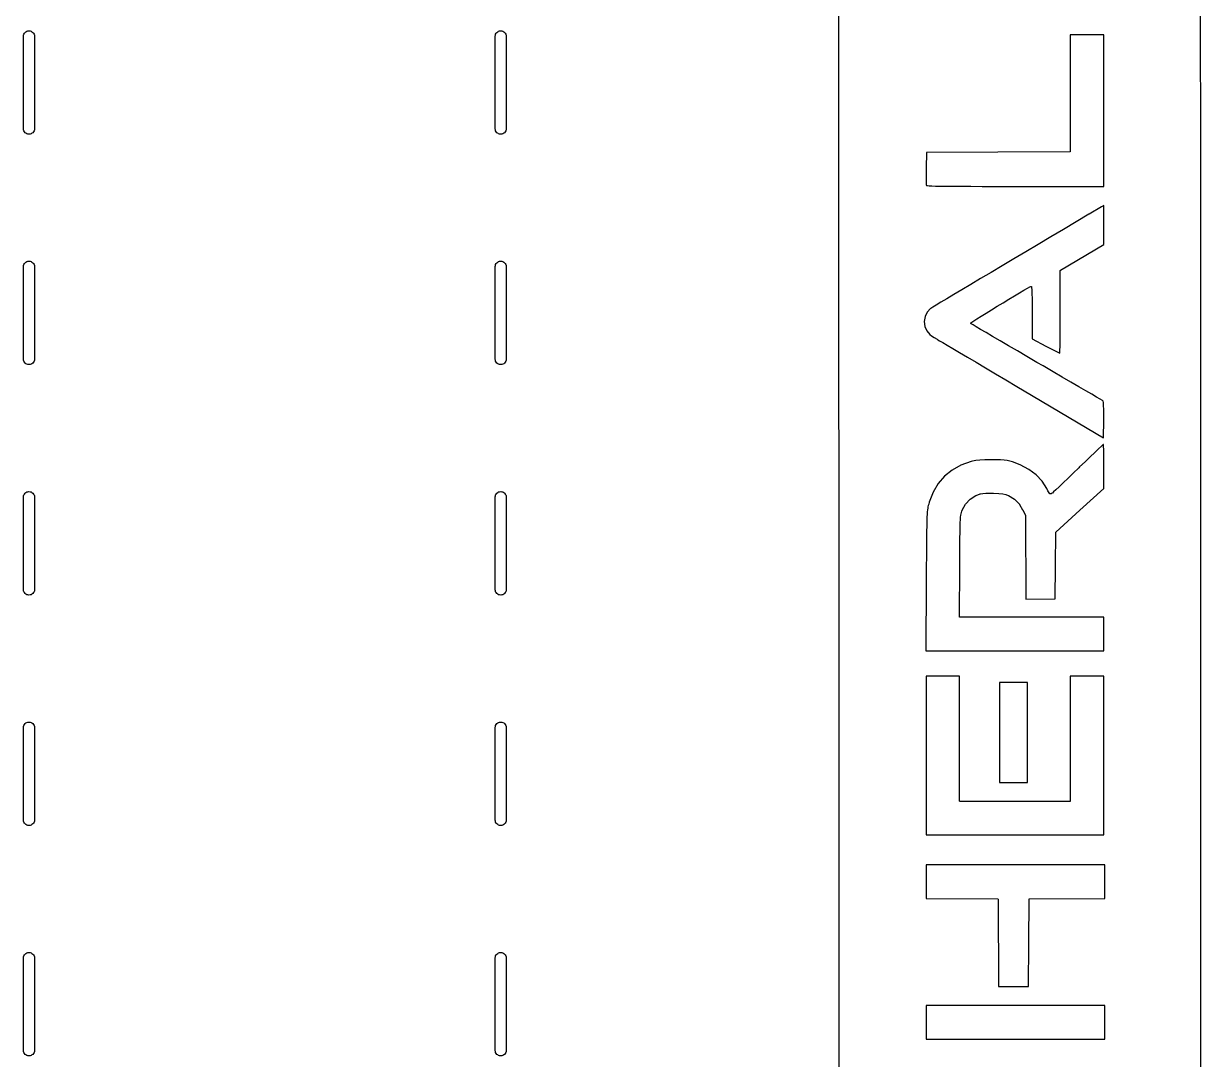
# Model space of a CAD drawing. Extents: x 47 to 252, y -139 to -48.
# Drawn here: x 128.2 to 141.17, y -115.85 to -104.43 of the extents above; entities that cross this region are included whole.
import ezdxf

# ---------------------------------------------------------------- set-up
doc = ezdxf.new("R2010")
doc.units = 0
doc.layers.add('BLACK', color=7, linetype='CONTINUOUS')

msp = doc.modelspace()

# ---------------------------------------------------------------- linework, layer by layer
at = {"layer": 'BLACK', "linetype": 'CONTINUOUS'}
for p, q in [((137.185, -105.076), (137.185, -104.323)), ((141.168, -104.35), (141.168, -104.629)), ((128.196, -104.567), (128.197, -104.558)), ((128.196, -105.593), (128.196, -104.567)), ((128.197, -104.558), (128.2, -104.547)), ((128.2, -104.547), (128.206, -104.537)), ((128.206, -104.537), (128.213, -104.527)), ((128.213, -104.527), (128.223, -104.52)), ((128.223, -104.52), (128.233, -104.514)), ((128.233, -104.514), (128.244, -104.511)), ((128.244, -104.511), (128.256, -104.51)), ((128.256, -104.51), (128.268, -104.511)), ((128.268, -104.511), (128.279, -104.514)), ((128.279, -104.514), (128.289, -104.52)), ((128.289, -104.52), (128.299, -104.527)), ((128.299, -104.527), (128.306, -104.537)), ((128.306, -104.537), (128.312, -104.547)), ((128.312, -104.547), (128.315, -104.558)), ((128.315, -104.558), (128.316, -104.567)), ((128.316, -104.567), (128.316, -105.593)), ((133.396, -104.567), (133.397, -104.558)), ((133.396, -105.593), (133.396, -104.567)), ((133.397, -104.558), (133.4, -104.547)), ((133.4, -104.547), (133.406, -104.537)), ((133.406, -104.537), (133.413, -104.527)), ((133.413, -104.527), (133.423, -104.52)), ((133.423, -104.52), (133.433, -104.514)), ((133.433, -104.514), (133.444, -104.511)), ((133.444, -104.511), (133.456, -104.51)), ((133.456, -104.51), (133.468, -104.511)), ((133.468, -104.511), (133.479, -104.514)), ((133.479, -104.514), (133.489, -104.52)), ((133.489, -104.52), (133.499, -104.527)), ((133.499, -104.527), (133.506, -104.537)), ((133.506, -104.537), (133.512, -104.547)), ((133.512, -104.547), (133.515, -104.558)), ((133.515, -104.558), (133.516, -104.567)), ((133.516, -104.567), (133.516, -105.593)), ((140.105, -104.555), (139.735, -104.555)), ((139.735, -104.555), (139.735, -105.84)), ((140.105, -106.225), (140.105, -104.555)), ((141.168, -104.629), (141.168, -104.629)), ((141.168, -104.629), (141.168, -104.922)), ((141.168, -104.922), (141.169, -105.23)), ((137.185, -105.811), (137.185, -105.076)), ((137.185, -105.076), (137.185, -105.076)), ((141.169, -105.23), (141.169, -105.553)), ((128.197, -105.602), (128.196, -105.593)), ((128.2, -105.613), (128.197, -105.602)), ((128.315, -105.602), (128.312, -105.613)), ((128.316, -105.593), (128.315, -105.602)), ((133.397, -105.602), (133.396, -105.593)), ((133.4, -105.613), (133.397, -105.602)), ((133.515, -105.602), (133.512, -105.613)), ((133.516, -105.593), (133.515, -105.602)), ((141.169, -105.553), (141.169, -105.553)), ((141.169, -105.553), (141.169, -105.89)), ((128.206, -105.623), (128.2, -105.613)), ((128.213, -105.633), (128.206, -105.623)), ((128.223, -105.64), (128.213, -105.633)), ((128.233, -105.646), (128.223, -105.64)), ((128.244, -105.649), (128.233, -105.646)), ((128.256, -105.65), (128.244, -105.649)), ((128.268, -105.649), (128.256, -105.65)), ((128.279, -105.646), (128.268, -105.649)), ((128.289, -105.64), (128.279, -105.646)), ((128.299, -105.633), (128.289, -105.64)), ((128.306, -105.623), (128.299, -105.633)), ((128.312, -105.613), (128.306, -105.623)), ((133.406, -105.623), (133.4, -105.613)), ((133.413, -105.633), (133.406, -105.623)), ((133.423, -105.64), (133.413, -105.633)), ((133.433, -105.646), (133.423, -105.64)), ((133.444, -105.649), (133.433, -105.646)), ((133.456, -105.65), (133.444, -105.649)), ((133.468, -105.649), (133.456, -105.65)), ((133.479, -105.646), (133.468, -105.649)), ((133.489, -105.64), (133.479, -105.646)), ((133.499, -105.633), (133.489, -105.64)), ((133.506, -105.623), (133.499, -105.633)), ((133.512, -105.613), (133.506, -105.623)), ((137.185, -106.135), (137.185, -105.811)), ((137.185, -105.811), (137.185, -105.811)), ((138.15, -105.85), (138.147, -106.025)), ((138.938, -105.847), (138.15, -105.85)), ((139.73, -105.845), (138.938, -105.847)), ((139.731, -105.845), (139.73, -105.845)), ((139.732, -105.845), (139.731, -105.845)), ((139.731, -105.845), (139.731, -105.845)), ((139.731, -105.845), (139.731, -105.845)), ((139.731, -105.845), (139.731, -105.845)), ((139.731, -105.845), (139.731, -105.845)), ((139.733, -105.844), (139.732, -105.844)), ((139.732, -105.844), (139.732, -105.844)), ((139.732, -105.844), (139.732, -105.845)), ((139.732, -105.845), (139.732, -105.845)), ((139.734, -105.843), (139.733, -105.843)), ((139.733, -105.843), (139.733, -105.844)), ((139.733, -105.844), (139.733, -105.844)), ((139.733, -105.844), (139.733, -105.844)), ((139.733, -105.844), (139.733, -105.844)), ((139.735, -105.842), (139.734, -105.842)), ((139.734, -105.842), (139.734, -105.843)), ((139.734, -105.843), (139.734, -105.843)), ((139.734, -105.843), (139.734, -105.843)), ((139.734, -105.843), (139.734, -105.843)), ((139.734, -105.843), (139.734, -105.843)), ((139.734, -105.843), (139.734, -105.843)), ((139.735, -105.84), (139.735, -105.84)), ((139.735, -105.84), (139.735, -105.841)), ((139.735, -105.841), (139.735, -105.841)), ((139.735, -105.841), (139.735, -105.841)), ((139.735, -105.841), (139.735, -105.841)), ((139.735, -105.841), (139.735, -105.842)), ((139.735, -105.842), (139.735, -105.842)), ((139.735, -105.842), (139.735, -105.842)), ((141.169, -105.89), (141.169, -106.244)), ((138.147, -106.025), (138.147, -106.025)), ((138.147, -106.025), (138.147, -106.083)), ((138.147, -106.083), (138.147, -106.135)), ((137.185, -106.529), (137.185, -106.135)), ((137.185, -106.135), (137.185, -106.135)), ((138.147, -106.135), (138.147, -106.177)), ((138.147, -106.177), (138.148, -106.206)), ((138.148, -106.206), (138.149, -106.214)), ((138.149, -106.214), (138.15, -106.215)), ((138.15, -106.215), (138.161, -106.216)), ((138.161, -106.216), (138.181, -106.218)), ((138.181, -106.218), (138.21, -106.219)), ((138.21, -106.219), (138.249, -106.221)), ((138.249, -106.221), (138.249, -106.221)), ((138.249, -106.221), (138.301, -106.222)), ((138.301, -106.222), (138.301, -106.222)), ((138.301, -106.222), (138.364, -106.223)), ((138.364, -106.223), (138.364, -106.223)), ((138.364, -106.223), (138.441, -106.223)), ((138.441, -106.223), (138.441, -106.223)), ((138.441, -106.223), (138.533, -106.224)), ((138.533, -106.224), (138.533, -106.224)), ((138.533, -106.224), (138.64, -106.224)), ((138.64, -106.224), (138.64, -106.224)), ((138.64, -106.224), (138.764, -106.225)), ((138.764, -106.225), (138.764, -106.225)), ((138.764, -106.225), (138.905, -106.225)), ((138.905, -106.225), (138.905, -106.225)), ((138.905, -106.225), (139.065, -106.225)), ((139.065, -106.225), (139.065, -106.225)), ((139.065, -106.225), (139.13, -106.225)), ((139.13, -106.225), (140.105, -106.225)), ((141.169, -106.244), (141.169, -106.613)), ((140.08, -106.452), (139.942, -106.533)), ((140.105, -106.437), (140.08, -106.452)), ((140.08, -106.452), (140.08, -106.452)), ((140.105, -106.865), (140.105, -106.437)), ((137.185, -107.231), (137.185, -106.529)), ((137.185, -106.529), (137.185, -106.529)), ((139.801, -106.616), (139.66, -106.7)), ((139.941, -106.533), (139.801, -106.616)), ((139.801, -106.616), (139.801, -106.616)), ((139.942, -106.533), (139.941, -106.533)), ((139.941, -106.533), (139.941, -106.533)), ((141.169, -106.613), (141.169, -106.998)), ((139.66, -106.7), (139.52, -106.783)), ((139.66, -106.7), (139.66, -106.7)), ((139.381, -106.865), (139.244, -106.946)), ((139.52, -106.783), (139.381, -106.865)), ((139.381, -106.865), (139.381, -106.865)), ((139.52, -106.783), (139.52, -106.783)), ((139.627, -107.15), (140.105, -106.865)), ((139.111, -107.025), (138.983, -107.101)), ((139.244, -106.946), (139.111, -107.025)), ((139.111, -107.025), (139.111, -107.025)), ((139.111, -107.025), (139.111, -107.025)), ((139.244, -106.946), (139.244, -106.946)), ((141.169, -106.998), (141.169, -106.998)), ((141.169, -106.998), (141.169, -107.399)), ((128.196, -107.107), (128.197, -107.098)), ((128.196, -108.133), (128.196, -107.107)), ((128.197, -107.098), (128.2, -107.087)), ((128.2, -107.087), (128.206, -107.077)), ((128.206, -107.077), (128.213, -107.067)), ((128.213, -107.067), (128.223, -107.06)), ((128.223, -107.06), (128.233, -107.054)), ((128.233, -107.054), (128.244, -107.051)), ((128.244, -107.051), (128.256, -107.05)), ((128.256, -107.05), (128.268, -107.051)), ((128.268, -107.051), (128.279, -107.054)), ((128.279, -107.054), (128.289, -107.06)), ((128.289, -107.06), (128.299, -107.067)), ((128.299, -107.067), (128.306, -107.077)), ((128.306, -107.077), (128.312, -107.087)), ((128.312, -107.087), (128.315, -107.098)), ((128.315, -107.098), (128.316, -107.107)), ((128.316, -107.107), (128.316, -108.133)), ((133.396, -107.107), (133.397, -107.098)), ((133.396, -108.133), (133.396, -107.107)), ((133.397, -107.098), (133.4, -107.087)), ((133.4, -107.087), (133.406, -107.077)), ((133.406, -107.077), (133.413, -107.067)), ((133.413, -107.067), (133.423, -107.06)), ((133.423, -107.06), (133.433, -107.054)), ((133.433, -107.054), (133.444, -107.051)), ((133.444, -107.051), (133.456, -107.05)), ((133.456, -107.05), (133.468, -107.051)), ((133.468, -107.051), (133.479, -107.054)), ((133.479, -107.054), (133.489, -107.06)), ((133.489, -107.06), (133.499, -107.067)), ((133.499, -107.067), (133.506, -107.077)), ((133.506, -107.077), (133.512, -107.087)), ((133.512, -107.087), (133.515, -107.098)), ((133.515, -107.098), (133.516, -107.107)), ((133.516, -107.107), (133.516, -108.133)), ((138.983, -107.101), (138.861, -107.174)), ((138.983, -107.101), (138.983, -107.101)), ((139.625, -107.152), (139.626, -107.151)), ((139.625, -107.153), (139.625, -107.152)), ((139.625, -107.152), (139.625, -107.152)), ((139.625, -107.152), (139.625, -107.152)), ((139.625, -107.152), (139.625, -107.152)), ((139.625, -107.154), (139.625, -107.153)), ((139.625, -107.153), (139.625, -107.153)), ((139.625, -107.153), (139.625, -107.153)), ((139.625, -107.153), (139.625, -107.153)), ((139.625, -107.612), (139.625, -107.154)), ((139.625, -107.154), (139.625, -107.154)), ((139.625, -107.154), (139.625, -107.154)), ((139.626, -107.151), (139.627, -107.15)), ((139.626, -107.151), (139.626, -107.151)), ((139.626, -107.151), (139.626, -107.151)), ((139.626, -107.151), (139.626, -107.151)), ((139.626, -107.151), (139.626, -107.151)), ((139.627, -107.15), (139.627, -107.15)), ((139.627, -107.15), (139.627, -107.15)), ((139.627, -107.15), (139.627, -107.15)), ((139.627, -107.15), (139.627, -107.15)), ((139.627, -107.15), (139.627, -107.15)), ((139.627, -107.15), (139.627, -107.15)), ((137.185, -107.714), (137.185, -107.231)), ((137.185, -107.231), (137.185, -107.231)), ((138.745, -107.242), (138.638, -107.306)), ((138.861, -107.174), (138.745, -107.242)), ((138.745, -107.242), (138.745, -107.242)), ((138.861, -107.174), (138.861, -107.174)), ((138.451, -107.418), (138.374, -107.464)), ((138.539, -107.365), (138.451, -107.418)), ((138.451, -107.418), (138.451, -107.418)), ((138.638, -107.306), (138.539, -107.365)), ((138.539, -107.365), (138.539, -107.365)), ((138.539, -107.365), (138.539, -107.365)), ((138.638, -107.306), (138.638, -107.306)), ((139.12, -107.432), (139.175, -107.398)), ((139.175, -107.398), (139.176, -107.398)), ((139.176, -107.398), (139.224, -107.37)), ((139.176, -107.398), (139.176, -107.398)), ((139.224, -107.37), (139.262, -107.348)), ((139.224, -107.37), (139.224, -107.37)), ((139.224, -107.37), (139.224, -107.37)), ((139.262, -107.348), (139.288, -107.333)), ((139.262, -107.348), (139.262, -107.348)), ((139.262, -107.348), (139.262, -107.348)), ((139.288, -107.333), (139.299, -107.327)), ((139.288, -107.333), (139.288, -107.333)), ((139.288, -107.333), (139.288, -107.333)), ((139.288, -107.333), (139.288, -107.333)), ((139.299, -107.327), (139.299, -107.327)), ((139.299, -107.327), (139.299, -107.327)), ((139.299, -107.327), (139.299, -107.327)), ((139.299, -107.327), (139.3, -107.327)), ((139.3, -107.327), (139.3, -107.327)), ((139.3, -107.327), (139.3, -107.327)), ((139.3, -107.327), (139.3, -107.327)), ((139.3, -107.327), (139.301, -107.327)), ((139.301, -107.327), (139.301, -107.327)), ((139.301, -107.327), (139.301, -107.327)), ((139.301, -107.327), (139.301, -107.327)), ((139.301, -107.327), (139.302, -107.327)), ((139.302, -107.327), (139.302, -107.327)), ((139.302, -107.327), (139.302, -107.327)), ((139.302, -107.327), (139.302, -107.327)), ((139.302, -107.327), (139.303, -107.327)), ((139.303, -107.327), (139.303, -107.327)), ((139.303, -107.327), (139.303, -107.327)), ((139.303, -107.327), (139.303, -107.327)), ((139.303, -107.327), (139.303, -107.327)), ((139.303, -107.327), (139.304, -107.327)), ((139.304, -107.327), (139.304, -107.327)), ((139.304, -107.327), (139.304, -107.327)), ((139.304, -107.327), (139.304, -107.328)), ((139.304, -107.328), (139.305, -107.328)), ((139.305, -107.328), (139.305, -107.328)), ((139.305, -107.328), (139.305, -107.328)), ((139.305, -107.328), (139.305, -107.328)), ((139.305, -107.328), (139.305, -107.329)), ((139.305, -107.329), (139.305, -107.329)), ((139.305, -107.329), (139.305, -107.329)), ((139.305, -107.329), (139.306, -107.329)), ((139.306, -107.329), (139.306, -107.329)), ((139.306, -107.329), (139.306, -107.329)), ((139.306, -107.329), (139.306, -107.33)), ((139.306, -107.33), (139.306, -107.33)), ((139.306, -107.33), (139.306, -107.33)), ((139.306, -107.33), (139.306, -107.33)), ((139.306, -107.33), (139.306, -107.33)), ((139.306, -107.33), (139.308, -107.339)), ((139.308, -107.339), (139.308, -107.339)), ((139.308, -107.339), (139.308, -107.34)), ((139.308, -107.34), (139.309, -107.34)), ((139.309, -107.34), (139.311, -107.366)), ((139.311, -107.366), (139.311, -107.366)), ((139.311, -107.366), (139.311, -107.366)), ((139.311, -107.366), (139.311, -107.366)), ((139.311, -107.366), (139.312, -107.408)), ((139.312, -107.408), (139.312, -107.408)), ((139.312, -107.408), (139.312, -107.408)), ((139.312, -107.408), (139.314, -107.462)), ((141.169, -107.399), (141.17, -107.818)), ((138.258, -107.534), (138.221, -107.556)), ((138.309, -107.503), (138.258, -107.534)), ((138.258, -107.534), (138.258, -107.534)), ((138.374, -107.464), (138.309, -107.503)), ((138.374, -107.464), (138.374, -107.464)), ((138.374, -107.464), (138.374, -107.464)), ((138.866, -107.586), (138.93, -107.547)), ((138.93, -107.547), (138.995, -107.507)), ((138.93, -107.547), (138.93, -107.547)), ((138.93, -107.547), (138.93, -107.547)), ((138.995, -107.507), (139.059, -107.468)), ((138.995, -107.507), (138.995, -107.507)), ((138.995, -107.507), (138.995, -107.507)), ((139.059, -107.468), (139.12, -107.432)), ((139.059, -107.468), (139.059, -107.468)), ((139.059, -107.468), (139.059, -107.468)), ((139.12, -107.432), (139.12, -107.432)), ((139.12, -107.432), (139.12, -107.432)), ((139.314, -107.462), (139.314, -107.462)), ((139.314, -107.462), (139.314, -107.462)), ((139.314, -107.462), (139.315, -107.526)), ((139.315, -107.526), (139.315, -107.526)), ((139.315, -107.526), (139.315, -107.526)), ((139.315, -107.526), (139.315, -107.598)), ((138.134, -107.661), (138.125, -107.714)), ((138.157, -107.612), (138.134, -107.661)), ((138.195, -107.572), (138.157, -107.612)), ((138.199, -107.57), (138.195, -107.572)), ((138.221, -107.556), (138.199, -107.57)), ((138.671, -107.707), (138.706, -107.684)), ((138.706, -107.684), (138.752, -107.656)), ((138.706, -107.684), (138.706, -107.684)), ((138.706, -107.684), (138.706, -107.684)), ((138.752, -107.656), (138.806, -107.622)), ((138.752, -107.656), (138.752, -107.656)), ((138.752, -107.656), (138.752, -107.656)), ((138.806, -107.622), (138.866, -107.586)), ((138.806, -107.622), (138.806, -107.622)), ((138.806, -107.622), (138.806, -107.622)), ((138.866, -107.586), (138.866, -107.586)), ((139.315, -107.598), (139.315, -107.598)), ((139.315, -107.598), (139.315, -107.618)), ((139.315, -107.618), (139.315, -107.905)), ((139.625, -107.693), (139.625, -107.612)), ((137.185, -107.915), (137.185, -107.714)), ((137.185, -107.714), (137.185, -107.714)), ((138.125, -107.714), (138.131, -107.768)), ((138.131, -107.768), (138.152, -107.818)), ((138.638, -107.73), (138.639, -107.729)), ((138.638, -107.731), (138.638, -107.73)), ((138.638, -107.73), (138.638, -107.73)), ((138.638, -107.73), (138.638, -107.73)), ((138.638, -107.73), (138.638, -107.73)), ((138.638, -107.732), (138.638, -107.731)), ((138.638, -107.731), (138.638, -107.731)), ((138.638, -107.731), (138.638, -107.731)), ((138.638, -107.731), (138.638, -107.731)), ((138.638, -107.733), (138.638, -107.732)), ((138.638, -107.732), (138.638, -107.732)), ((138.638, -107.732), (138.638, -107.732)), ((138.638, -107.732), (138.638, -107.732)), ((138.638, -107.732), (138.638, -107.732)), ((138.638, -107.734), (138.638, -107.733)), ((138.638, -107.733), (138.638, -107.733)), ((138.638, -107.733), (138.638, -107.733)), ((138.638, -107.733), (138.638, -107.733)), ((138.638, -107.735), (138.638, -107.734)), ((138.638, -107.734), (138.638, -107.734)), ((138.638, -107.734), (138.638, -107.734)), ((138.638, -107.734), (138.638, -107.734)), ((138.639, -107.735), (138.638, -107.735)), ((138.639, -107.729), (138.639, -107.728)), ((138.639, -107.728), (138.64, -107.728)), ((138.639, -107.729), (138.639, -107.729)), ((138.639, -107.729), (138.639, -107.729)), ((138.639, -107.729), (138.639, -107.729)), ((138.639, -107.729), (138.639, -107.729)), ((138.639, -107.736), (138.639, -107.735)), ((138.639, -107.735), (138.639, -107.735)), ((138.639, -107.735), (138.639, -107.735)), ((138.639, -107.735), (138.639, -107.735)), ((138.639, -107.735), (138.639, -107.735)), ((138.64, -107.736), (138.639, -107.736)), ((138.64, -107.728), (138.648, -107.722)), ((138.64, -107.728), (138.64, -107.728)), ((138.643, -107.739), (138.64, -107.736)), ((138.64, -107.736), (138.64, -107.736)), ((138.64, -107.736), (138.64, -107.736)), ((138.64, -107.736), (138.64, -107.736)), ((138.644, -107.739), (138.643, -107.739)), ((138.663, -107.751), (138.644, -107.739)), ((138.644, -107.739), (138.644, -107.739)), ((138.644, -107.739), (138.644, -107.739)), ((138.648, -107.722), (138.671, -107.707)), ((138.648, -107.722), (138.648, -107.722)), ((138.648, -107.722), (138.648, -107.722)), ((138.648, -107.722), (138.648, -107.722)), ((138.697, -107.772), (138.663, -107.751)), ((138.663, -107.751), (138.663, -107.751)), ((138.663, -107.751), (138.663, -107.751)), ((138.663, -107.751), (138.663, -107.751)), ((138.671, -107.707), (138.671, -107.707)), ((138.671, -107.707), (138.671, -107.707)), ((138.745, -107.801), (138.697, -107.772)), ((138.697, -107.772), (138.697, -107.772)), ((138.697, -107.772), (138.697, -107.772)), ((138.806, -107.837), (138.745, -107.801)), ((138.745, -107.801), (138.745, -107.801)), ((138.745, -107.801), (138.745, -107.801)), ((139.624, -107.861), (139.625, -107.781)), ((139.625, -107.781), (139.625, -107.693)), ((139.625, -107.693), (139.625, -107.693)), ((139.625, -107.781), (139.625, -107.781)), ((137.185, -108.582), (137.185, -107.915)), ((137.185, -107.915), (137.185, -107.915)), ((138.152, -107.818), (138.186, -107.859)), ((138.186, -107.859), (138.204, -107.871)), ((138.204, -107.871), (138.233, -107.89)), ((138.233, -107.89), (138.269, -107.911)), ((138.269, -107.911), (138.276, -107.915)), ((138.276, -107.915), (138.276, -107.915)), ((138.276, -107.915), (138.276, -107.915)), ((138.276, -107.915), (138.295, -107.926)), ((138.295, -107.926), (138.295, -107.926)), ((138.295, -107.926), (138.295, -107.926)), ((138.295, -107.926), (138.329, -107.946)), ((138.879, -107.879), (138.806, -107.837)), ((138.806, -107.837), (138.806, -107.837)), ((138.806, -107.837), (138.806, -107.837)), ((138.961, -107.928), (138.879, -107.879)), ((138.879, -107.879), (138.879, -107.879)), ((138.961, -107.928), (138.961, -107.928)), ((138.961, -107.928), (138.961, -107.928)), ((138.961, -107.928), (138.961, -107.928)), ((138.961, -107.928), (138.961, -107.928)), ((139.053, -107.981), (138.961, -107.928)), ((139.315, -107.905), (139.466, -107.985)), ((139.622, -107.989), (139.623, -107.931)), ((139.623, -107.931), (139.624, -107.861)), ((139.623, -107.931), (139.623, -107.931)), ((139.624, -107.861), (139.624, -107.861)), ((141.17, -107.818), (141.17, -108.253)), ((138.329, -107.946), (138.329, -107.946)), ((138.329, -107.946), (138.329, -107.946)), ((138.329, -107.946), (138.378, -107.975)), ((138.378, -107.975), (138.378, -107.975)), ((138.378, -107.975), (138.378, -107.975)), ((138.378, -107.975), (138.441, -108.012)), ((138.441, -108.012), (138.441, -108.012)), ((138.441, -108.012), (138.515, -108.056)), ((138.515, -108.056), (138.515, -108.056)), ((138.515, -108.056), (138.601, -108.106)), ((139.152, -108.039), (139.053, -107.981)), ((139.053, -107.981), (139.053, -107.981)), ((139.257, -108.1), (139.152, -108.039)), ((139.152, -108.039), (139.152, -108.039)), ((139.152, -108.039), (139.152, -108.039)), ((139.466, -107.985), (139.466, -107.985)), ((139.466, -107.985), (139.466, -107.985)), ((139.466, -107.985), (139.517, -108.011)), ((139.517, -108.011), (139.517, -108.011)), ((139.517, -108.011), (139.561, -108.034)), ((139.561, -108.034), (139.596, -108.051)), ((139.596, -108.051), (139.619, -108.062)), ((139.619, -108.062), (139.62, -108.063)), ((139.62, -108.06), (139.621, -108.032)), ((139.62, -108.063), (139.62, -108.06)), ((139.621, -108.032), (139.622, -107.989)), ((139.622, -107.989), (139.622, -107.989)), ((128.197, -108.142), (128.196, -108.133)), ((128.2, -108.153), (128.197, -108.142)), ((128.206, -108.163), (128.2, -108.153)), ((128.213, -108.173), (128.206, -108.163)), ((128.223, -108.18), (128.213, -108.173)), ((128.233, -108.186), (128.223, -108.18)), ((128.244, -108.189), (128.233, -108.186)), ((128.256, -108.19), (128.244, -108.189)), ((128.268, -108.189), (128.256, -108.19)), ((128.279, -108.186), (128.268, -108.189)), ((128.289, -108.18), (128.279, -108.186)), ((128.299, -108.173), (128.289, -108.18)), ((128.306, -108.163), (128.299, -108.173)), ((128.312, -108.153), (128.306, -108.163)), ((128.315, -108.142), (128.312, -108.153)), ((128.316, -108.133), (128.315, -108.142)), ((133.397, -108.142), (133.396, -108.133)), ((133.4, -108.153), (133.397, -108.142)), ((133.406, -108.163), (133.4, -108.153)), ((133.413, -108.173), (133.406, -108.163)), ((133.423, -108.18), (133.413, -108.173)), ((133.433, -108.186), (133.423, -108.18)), ((133.444, -108.189), (133.433, -108.186)), ((133.456, -108.19), (133.444, -108.189)), ((133.468, -108.189), (133.456, -108.19)), ((133.479, -108.186), (133.468, -108.189)), ((133.489, -108.18), (133.479, -108.186)), ((133.499, -108.173), (133.489, -108.18)), ((133.506, -108.163), (133.499, -108.173)), ((133.512, -108.153), (133.506, -108.163)), ((133.515, -108.142), (133.512, -108.153)), ((133.516, -108.133), (133.515, -108.142)), ((138.601, -108.106), (138.601, -108.106)), ((138.601, -108.106), (138.601, -108.106)), ((138.601, -108.106), (138.696, -108.163)), ((138.696, -108.163), (138.696, -108.163)), ((138.696, -108.163), (138.696, -108.163)), ((138.696, -108.163), (138.799, -108.224)), ((139.257, -108.101), (139.257, -108.1)), ((139.257, -108.1), (139.257, -108.1)), ((139.367, -108.165), (139.257, -108.101)), ((139.437, -108.205), (139.367, -108.165)), ((139.367, -108.165), (139.367, -108.165)), ((139.367, -108.165), (139.367, -108.165)), ((138.799, -108.224), (138.799, -108.224)), ((138.799, -108.224), (138.91, -108.29)), ((138.91, -108.29), (138.91, -108.29)), ((138.91, -108.29), (139.026, -108.359)), ((139.545, -108.268), (139.437, -108.205)), ((139.437, -108.205), (139.437, -108.205)), ((139.646, -108.327), (139.545, -108.268)), ((139.545, -108.268), (139.545, -108.268)), ((139.545, -108.268), (139.545, -108.268)), ((139.741, -108.382), (139.646, -108.327)), ((139.646, -108.327), (139.646, -108.327)), ((139.646, -108.327), (139.646, -108.327)), ((141.17, -108.253), (141.17, -108.705)), ((139.026, -108.359), (139.026, -108.359)), ((139.026, -108.359), (139.147, -108.43)), ((139.147, -108.43), (139.147, -108.431)), ((139.147, -108.431), (139.147, -108.431)), ((139.147, -108.431), (139.228, -108.479)), ((139.828, -108.433), (139.741, -108.382)), ((139.741, -108.382), (139.741, -108.382)), ((139.905, -108.478), (139.828, -108.433)), ((139.828, -108.433), (139.828, -108.433)), ((139.828, -108.433), (139.828, -108.433)), ((137.186, -109.233), (137.185, -108.582)), ((137.185, -108.582), (137.185, -108.582)), ((139.228, -108.479), (139.228, -108.479)), ((139.228, -108.479), (140.1, -108.998)), ((139.971, -108.516), (139.905, -108.478)), ((139.905, -108.478), (139.905, -108.478)), ((139.905, -108.478), (139.905, -108.478)), ((140.024, -108.548), (139.971, -108.516)), ((139.971, -108.516), (139.971, -108.516)), ((140.065, -108.572), (140.024, -108.548)), ((140.024, -108.548), (140.024, -108.548)), ((140.09, -108.587), (140.065, -108.572)), ((140.065, -108.572), (140.065, -108.572)), ((140.065, -108.572), (140.065, -108.572)), ((140.099, -108.592), (140.09, -108.587)), ((140.1, -108.607), (140.099, -108.592)), ((140.102, -108.639), (140.1, -108.607)), ((140.103, -108.684), (140.102, -108.639)), ((140.103, -108.739), (140.103, -108.684)), ((141.17, -108.705), (141.17, -109.174)), ((140.1, -108.998), (140.103, -108.801)), ((140.103, -108.801), (140.103, -108.739)), ((140.103, -108.801), (140.103, -108.801)), ((140.078, -109.09), (140.046, -109.12)), ((140.099, -109.071), (140.078, -109.09)), ((140.1, -109.069), (140.099, -109.071)), ((140.102, -109.09), (140.1, -109.069)), ((140.103, -109.129), (140.102, -109.09)), ((137.186, -109.868), (137.186, -109.233)), ((137.186, -109.233), (137.186, -109.233)), ((138.793, -109.241), (138.738, -109.244)), ((138.865, -109.24), (138.793, -109.241)), ((138.917, -109.24), (138.865, -109.24)), ((138.967, -109.241), (138.917, -109.24)), ((139.006, -109.244), (138.967, -109.241)), ((139.954, -109.206), (139.898, -109.26)), ((140.004, -109.159), (139.954, -109.206)), ((139.954, -109.206), (139.954, -109.206)), ((139.954, -109.206), (139.954, -109.206)), ((140.046, -109.12), (140.004, -109.159)), ((140.004, -109.159), (140.004, -109.159)), ((140.046, -109.12), (140.046, -109.12)), ((140.104, -109.18), (140.103, -109.129)), ((140.105, -109.241), (140.104, -109.18)), ((140.104, -109.18), (140.104, -109.18)), ((140.105, -109.309), (140.105, -109.241)), ((140.105, -109.241), (140.105, -109.241)), ((141.17, -109.174), (141.17, -109.662)), ((138.433, -109.352), (138.349, -109.419)), ((138.53, -109.298), (138.433, -109.352)), ((138.643, -109.258), (138.53, -109.298)), ((138.658, -109.254), (138.643, -109.258)), ((138.694, -109.248), (138.658, -109.254)), ((138.738, -109.244), (138.694, -109.248)), ((139.038, -109.248), (139.006, -109.244)), ((139.067, -109.254), (139.038, -109.248)), ((139.098, -109.263), (139.067, -109.254)), ((139.183, -109.294), (139.098, -109.263)), ((139.278, -109.345), (139.183, -109.294)), ((139.36, -109.406), (139.278, -109.345)), ((139.83, -109.326), (139.768, -109.386)), ((139.838, -109.318), (139.83, -109.326)), ((139.83, -109.326), (139.83, -109.326)), ((139.898, -109.26), (139.838, -109.318)), ((140.105, -109.555), (140.105, -109.309)), ((138.279, -109.5), (138.223, -109.596)), ((138.349, -109.419), (138.279, -109.5)), ((139.426, -109.476), (139.36, -109.406)), ((139.475, -109.555), (139.426, -109.476)), ((139.657, -109.492), (139.612, -109.536)), ((139.71, -109.442), (139.657, -109.492)), ((139.657, -109.492), (139.657, -109.492)), ((139.768, -109.386), (139.71, -109.442)), ((139.71, -109.442), (139.71, -109.442)), ((139.71, -109.442), (139.71, -109.442)), ((139.768, -109.386), (139.768, -109.386)), ((139.768, -109.386), (139.768, -109.386)), ((128.197, -109.638), (128.2, -109.627)), ((128.2, -109.627), (128.206, -109.617)), ((128.206, -109.617), (128.213, -109.607)), ((128.213, -109.607), (128.223, -109.6)), ((128.223, -109.6), (128.233, -109.594)), ((128.233, -109.594), (128.244, -109.591)), ((128.244, -109.591), (128.256, -109.59)), ((128.256, -109.59), (128.268, -109.591)), ((128.268, -109.591), (128.279, -109.594)), ((128.279, -109.594), (128.289, -109.6)), ((128.289, -109.6), (128.299, -109.607)), ((128.299, -109.607), (128.306, -109.617)), ((128.306, -109.617), (128.312, -109.627)), ((128.312, -109.627), (128.315, -109.638)), ((133.397, -109.638), (133.4, -109.627)), ((133.4, -109.627), (133.406, -109.617)), ((133.406, -109.617), (133.413, -109.607)), ((133.413, -109.607), (133.423, -109.6)), ((133.423, -109.6), (133.433, -109.594)), ((133.433, -109.594), (133.444, -109.591)), ((133.444, -109.591), (133.456, -109.59)), ((133.456, -109.59), (133.468, -109.591)), ((133.468, -109.591), (133.479, -109.594)), ((133.479, -109.594), (133.489, -109.6)), ((133.489, -109.6), (133.499, -109.607)), ((133.499, -109.607), (133.506, -109.617)), ((133.506, -109.617), (133.512, -109.627)), ((133.512, -109.627), (133.515, -109.638)), ((138.223, -109.596), (138.18, -109.706)), ((138.695, -109.634), (138.714, -109.626)), ((138.714, -109.626), (138.743, -109.616)), ((138.714, -109.626), (138.714, -109.626)), ((138.714, -109.626), (138.714, -109.626)), ((138.714, -109.626), (138.714, -109.626)), ((138.743, -109.616), (138.743, -109.616)), ((138.743, -109.616), (138.744, -109.616)), ((138.744, -109.616), (138.771, -109.609)), ((138.744, -109.616), (138.744, -109.616)), ((138.771, -109.609), (138.771, -109.609)), ((138.771, -109.609), (138.772, -109.609)), ((138.772, -109.609), (138.803, -109.606)), ((138.772, -109.609), (138.772, -109.609)), ((138.803, -109.606), (138.803, -109.606)), ((138.803, -109.606), (138.803, -109.606)), ((138.803, -109.606), (138.804, -109.606)), ((138.804, -109.606), (138.844, -109.606)), ((138.844, -109.606), (138.844, -109.606)), ((138.844, -109.606), (138.844, -109.606)), ((138.844, -109.606), (138.844, -109.606)), ((138.844, -109.606), (138.89, -109.607)), ((138.89, -109.607), (138.89, -109.607)), ((138.89, -109.607), (138.89, -109.607)), ((138.89, -109.607), (138.89, -109.607)), ((138.89, -109.607), (138.948, -109.61)), ((138.948, -109.61), (138.948, -109.61)), ((138.948, -109.61), (138.948, -109.61)), ((138.948, -109.61), (138.948, -109.61)), ((138.948, -109.61), (138.991, -109.614)), ((138.991, -109.614), (138.991, -109.614)), ((138.991, -109.614), (138.991, -109.614)), ((138.991, -109.614), (138.991, -109.614)), ((138.991, -109.614), (139.024, -109.621)), ((139.024, -109.621), (139.024, -109.621)), ((139.024, -109.621), (139.024, -109.621)), ((139.024, -109.621), (139.024, -109.621)), ((139.024, -109.621), (139.052, -109.632)), ((139.488, -109.581), (139.475, -109.555)), ((139.501, -109.604), (139.488, -109.581)), ((139.488, -109.581), (139.488, -109.581)), ((139.488, -109.581), (139.488, -109.581)), ((139.488, -109.581), (139.488, -109.581)), ((139.501, -109.605), (139.501, -109.604)), ((139.501, -109.604), (139.501, -109.604)), ((139.501, -109.604), (139.501, -109.604)), ((139.501, -109.604), (139.501, -109.604)), ((139.502, -109.605), (139.501, -109.605)), ((139.501, -109.605), (139.501, -109.605)), ((139.501, -109.605), (139.501, -109.605)), ((139.511, -109.615), (139.502, -109.605)), ((139.511, -109.616), (139.511, -109.615)), ((139.511, -109.615), (139.511, -109.615)), ((139.511, -109.615), (139.511, -109.615)), ((139.511, -109.615), (139.511, -109.615)), ((139.512, -109.616), (139.511, -109.616)), ((139.513, -109.616), (139.512, -109.616)), ((139.512, -109.616), (139.512, -109.616)), ((139.512, -109.616), (139.512, -109.616)), ((139.512, -109.616), (139.512, -109.616)), ((139.512, -109.616), (139.512, -109.616)), ((139.514, -109.616), (139.513, -109.616)), ((139.513, -109.616), (139.513, -109.616)), ((139.513, -109.616), (139.513, -109.616)), ((139.513, -109.616), (139.513, -109.616)), ((139.515, -109.616), (139.514, -109.616)), ((139.514, -109.616), (139.514, -109.616)), ((139.514, -109.616), (139.514, -109.616)), ((139.514, -109.616), (139.514, -109.616)), ((139.523, -109.616), (139.515, -109.616)), ((139.515, -109.616), (139.515, -109.616)), ((139.524, -109.616), (139.523, -109.616)), ((139.525, -109.616), (139.524, -109.616)), ((139.524, -109.616), (139.524, -109.616)), ((139.524, -109.616), (139.524, -109.616)), ((139.524, -109.616), (139.524, -109.616)), ((139.526, -109.615), (139.525, -109.615)), ((139.525, -109.615), (139.525, -109.615)), ((139.525, -109.615), (139.525, -109.615)), ((139.525, -109.615), (139.525, -109.616)), ((139.537, -109.607), (139.526, -109.615)), ((139.526, -109.615), (139.526, -109.615)), ((139.526, -109.615), (139.526, -109.615)), ((139.526, -109.615), (139.526, -109.615)), ((139.526, -109.615), (139.526, -109.615)), ((139.526, -109.615), (139.526, -109.615)), ((139.538, -109.606), (139.537, -109.607)), ((139.537, -109.607), (139.537, -109.607)), ((139.537, -109.607), (139.537, -109.607)), ((139.537, -109.607), (139.537, -109.607)), ((139.551, -109.594), (139.538, -109.606)), ((139.538, -109.606), (139.538, -109.606)), ((139.538, -109.606), (139.538, -109.606)), ((139.538, -109.606), (139.538, -109.606)), ((139.576, -109.57), (139.551, -109.594)), ((139.551, -109.594), (139.551, -109.594)), ((139.612, -109.536), (139.576, -109.57)), ((139.576, -109.57), (139.576, -109.57)), ((139.612, -109.536), (139.612, -109.536)), ((139.842, -109.796), (140.105, -109.555)), ((128.196, -109.647), (128.197, -109.638)), ((128.196, -110.673), (128.196, -109.647)), ((128.315, -109.638), (128.316, -109.647)), ((128.316, -109.647), (128.316, -110.673)), ((133.396, -109.647), (133.397, -109.638)), ((133.396, -110.673), (133.396, -109.647)), ((133.515, -109.638), (133.516, -109.647)), ((133.516, -109.647), (133.516, -110.673)), ((138.166, -109.756), (138.163, -109.771)), ((138.17, -109.742), (138.166, -109.756)), ((138.174, -109.727), (138.17, -109.742)), ((138.18, -109.706), (138.174, -109.727)), ((138.544, -109.795), (138.58, -109.729)), ((138.58, -109.729), (138.58, -109.729)), ((138.58, -109.729), (138.58, -109.729)), ((138.58, -109.729), (138.58, -109.729)), ((138.58, -109.729), (138.581, -109.729)), ((138.581, -109.728), (138.632, -109.674)), ((138.581, -109.729), (138.581, -109.728)), ((138.581, -109.729), (138.581, -109.729)), ((138.581, -109.729), (138.581, -109.729)), ((138.632, -109.674), (138.694, -109.634)), ((138.632, -109.674), (138.632, -109.674)), ((138.632, -109.674), (138.632, -109.674)), ((138.632, -109.674), (138.632, -109.674)), ((138.632, -109.674), (138.632, -109.674)), ((138.632, -109.674), (138.632, -109.674)), ((138.632, -109.674), (138.632, -109.674)), ((138.632, -109.674), (138.632, -109.674)), ((138.694, -109.634), (138.694, -109.634)), ((138.694, -109.634), (138.694, -109.634)), ((138.694, -109.634), (138.695, -109.634)), ((139.052, -109.632), (139.052, -109.632)), ((139.052, -109.632), (139.052, -109.632)), ((139.052, -109.632), (139.052, -109.632)), ((139.052, -109.632), (139.053, -109.632)), ((139.053, -109.632), (139.053, -109.632)), ((139.053, -109.632), (139.054, -109.632)), ((139.054, -109.632), (139.054, -109.632)), ((139.054, -109.632), (139.12, -109.673)), ((139.12, -109.673), (139.12, -109.673)), ((139.12, -109.673), (139.12, -109.673)), ((139.12, -109.673), (139.12, -109.673)), ((139.12, -109.673), (139.121, -109.674)), ((139.121, -109.674), (139.121, -109.674)), ((139.121, -109.674), (139.121, -109.674)), ((139.121, -109.674), (139.121, -109.674)), ((139.121, -109.674), (139.175, -109.73)), ((139.175, -109.73), (139.175, -109.73)), ((139.175, -109.73), (139.175, -109.73)), ((139.175, -109.73), (139.175, -109.73)), ((139.175, -109.73), (139.175, -109.731)), ((139.175, -109.731), (139.176, -109.731)), ((139.176, -109.731), (139.176, -109.731)), ((139.176, -109.731), (139.176, -109.731)), ((139.176, -109.731), (139.21, -109.79)), ((141.17, -109.662), (141.17, -109.662)), ((141.17, -109.662), (141.17, -110.167)), ((137.186, -110.487), (137.186, -109.868)), ((137.186, -109.868), (137.186, -109.868)), ((138.154, -109.871), (138.153, -109.914)), ((138.156, -109.838), (138.154, -109.871)), ((138.154, -109.871), (138.154, -109.871)), ((138.158, -109.811), (138.156, -109.838)), ((138.16, -109.789), (138.158, -109.811)), ((138.163, -109.771), (138.16, -109.789)), ((138.523, -109.899), (138.525, -109.872)), ((138.525, -109.872), (138.528, -109.851)), ((138.525, -109.872), (138.525, -109.872)), ((138.525, -109.872), (138.525, -109.872)), ((138.525, -109.872), (138.525, -109.872)), ((138.528, -109.85), (138.531, -109.834)), ((138.528, -109.851), (138.528, -109.85)), ((138.528, -109.85), (138.528, -109.85)), ((138.528, -109.851), (138.528, -109.851)), ((138.531, -109.833), (138.535, -109.82)), ((138.531, -109.834), (138.531, -109.833)), ((138.531, -109.834), (138.531, -109.834)), ((138.531, -109.834), (138.531, -109.834)), ((138.535, -109.82), (138.539, -109.807)), ((138.535, -109.82), (138.535, -109.82)), ((138.535, -109.82), (138.535, -109.82)), ((138.535, -109.82), (138.535, -109.82)), ((138.539, -109.807), (138.543, -109.796)), ((138.539, -109.807), (138.539, -109.807)), ((138.539, -109.807), (138.539, -109.807)), ((138.539, -109.807), (138.539, -109.807)), ((138.543, -109.796), (138.543, -109.796)), ((138.543, -109.796), (138.544, -109.796)), ((138.544, -109.796), (138.544, -109.795)), ((139.21, -109.79), (139.21, -109.79)), ((139.21, -109.79), (139.211, -109.79)), ((139.211, -109.79), (139.211, -109.79)), ((139.211, -109.79), (139.24, -109.853)), ((139.24, -109.853), (139.24, -109.853)), ((139.24, -109.853), (139.24, -109.853)), ((139.24, -109.853), (139.24, -109.853)), ((139.24, -109.853), (139.24, -109.853)), ((139.24, -109.853), (139.24, -109.854)), ((139.24, -109.854), (139.24, -109.854)), ((139.24, -109.854), (139.24, -109.854)), ((139.24, -109.854), (139.24, -109.854)), ((139.24, -109.854), (139.24, -109.855)), ((139.24, -109.855), (139.24, -109.855)), ((139.24, -109.855), (139.24, -109.855)), ((139.24, -109.855), (139.246, -110.775)), ((139.577, -110.037), (139.842, -109.796)), ((139.842, -109.796), (139.842, -109.796)), ((138.152, -109.966), (138.151, -110.029)), ((138.153, -109.914), (138.152, -109.966)), ((138.52, -110.037), (138.521, -109.98)), ((138.521, -109.98), (138.522, -109.935)), ((138.521, -109.98), (138.521, -109.98)), ((138.521, -109.98), (138.521, -109.98)), ((138.522, -109.935), (138.523, -109.899)), ((138.522, -109.935), (138.522, -109.935)), ((138.522, -109.935), (138.522, -109.935)), ((138.522, -109.935), (138.522, -109.935)), ((138.523, -109.899), (138.523, -109.899)), ((138.523, -109.899), (138.523, -109.899)), ((138.523, -109.899), (138.523, -109.899)), ((138.151, -110.029), (138.15, -110.104)), ((138.15, -110.104), (138.15, -110.194)), ((138.151, -110.029), (138.151, -110.029)), ((138.518, -110.191), (138.519, -110.107)), ((138.519, -110.107), (138.52, -110.037)), ((138.519, -110.107), (138.519, -110.107)), ((138.52, -110.037), (138.52, -110.037)), ((138.52, -110.037), (138.52, -110.037)), ((139.573, -110.408), (139.575, -110.041)), ((139.575, -110.04), (139.576, -110.039)), ((139.575, -110.041), (139.575, -110.04)), ((139.575, -110.04), (139.575, -110.04)), ((139.575, -110.04), (139.575, -110.04)), ((139.575, -110.04), (139.575, -110.04)), ((139.575, -110.041), (139.575, -110.041)), ((139.575, -110.041), (139.575, -110.041)), ((139.575, -110.041), (139.575, -110.041)), ((139.576, -110.039), (139.576, -110.038)), ((139.576, -110.038), (139.576, -110.038)), ((139.576, -110.038), (139.576, -110.038)), ((139.576, -110.038), (139.576, -110.038)), ((139.576, -110.038), (139.577, -110.038)), ((139.576, -110.039), (139.576, -110.039)), ((139.576, -110.039), (139.576, -110.039)), ((139.576, -110.039), (139.576, -110.039)), ((139.577, -110.038), (139.577, -110.037)), ((139.577, -110.037), (139.577, -110.037)), ((139.577, -110.037), (139.577, -110.037)), ((138.15, -110.194), (138.149, -110.299)), ((138.518, -110.192), (138.518, -110.191)), ((138.518, -110.293), (138.518, -110.192)), ((141.17, -110.167), (141.17, -110.691)), ((138.149, -110.299), (138.148, -110.421)), ((138.517, -110.412), (138.518, -110.293)), ((138.518, -110.293), (138.518, -110.293)), ((139.57, -110.77), (139.573, -110.408)), ((139.573, -110.408), (139.573, -110.408)), ((137.186, -111.089), (137.186, -110.487)), ((137.186, -110.487), (137.186, -110.487)), ((138.148, -110.421), (138.148, -110.562)), ((138.514, -110.97), (138.517, -110.412)), ((138.517, -110.412), (138.517, -110.412)), ((138.148, -110.578), (138.144, -111.345)), ((138.148, -110.562), (138.148, -110.578)), ((128.197, -110.682), (128.196, -110.673)), ((128.2, -110.693), (128.197, -110.682)), ((128.206, -110.703), (128.2, -110.693)), ((128.213, -110.713), (128.206, -110.703)), ((128.223, -110.72), (128.213, -110.713)), ((128.233, -110.726), (128.223, -110.72)), ((128.244, -110.729), (128.233, -110.726)), ((128.256, -110.73), (128.244, -110.729)), ((128.268, -110.729), (128.256, -110.73)), ((128.279, -110.726), (128.268, -110.729)), ((128.289, -110.72), (128.279, -110.726)), ((128.299, -110.713), (128.289, -110.72)), ((128.306, -110.703), (128.299, -110.713)), ((128.312, -110.693), (128.306, -110.703)), ((128.315, -110.682), (128.312, -110.693)), ((128.316, -110.673), (128.315, -110.682)), ((133.397, -110.682), (133.396, -110.673)), ((133.4, -110.693), (133.397, -110.682)), ((133.406, -110.703), (133.4, -110.693)), ((133.413, -110.713), (133.406, -110.703)), ((133.423, -110.72), (133.413, -110.713)), ((133.433, -110.726), (133.423, -110.72)), ((133.444, -110.729), (133.433, -110.726)), ((133.456, -110.73), (133.444, -110.729)), ((133.468, -110.729), (133.456, -110.73)), ((133.479, -110.726), (133.468, -110.729)), ((133.489, -110.72), (133.479, -110.726)), ((133.499, -110.713), (133.489, -110.72)), ((133.506, -110.703), (133.499, -110.713)), ((133.512, -110.693), (133.506, -110.703)), ((133.515, -110.682), (133.512, -110.693)), ((133.516, -110.673), (133.515, -110.682)), ((139.246, -110.775), (139.57, -110.77)), ((141.17, -110.691), (141.17, -111.234)), ((138.514, -110.971), (138.514, -110.97)), ((138.514, -110.972), (138.514, -110.971)), ((138.514, -110.971), (138.514, -110.971)), ((138.515, -110.973), (138.514, -110.972)), ((138.514, -110.972), (138.514, -110.972)), ((138.514, -110.972), (138.514, -110.972)), ((138.515, -110.974), (138.515, -110.973)), ((138.516, -110.974), (138.515, -110.974)), ((138.517, -110.975), (138.516, -110.974)), ((138.516, -110.974), (138.516, -110.974)), ((138.518, -110.975), (138.517, -110.975)), ((138.517, -110.975), (138.517, -110.975)), ((138.517, -110.975), (138.517, -110.975)), ((138.519, -110.975), (138.518, -110.975)), ((138.518, -110.975), (138.518, -110.975)), ((138.518, -110.975), (138.518, -110.975)), ((138.518, -110.975), (138.518, -110.975)), ((140.105, -110.975), (138.519, -110.975)), ((138.519, -110.975), (138.519, -110.975)), ((140.105, -111.345), (140.105, -110.975)), ((137.186, -111.35), (137.186, -111.089)), ((137.186, -111.089), (137.186, -111.089)), ((141.17, -111.234), (141.17, -111.795)), ((137.186, -111.62), (137.186, -111.35)), ((137.186, -111.35), (137.186, -111.35)), ((138.144, -111.345), (140.105, -111.345)), ((137.186, -111.676), (137.186, -111.62)), ((137.186, -111.62), (137.186, -111.62)), ((137.186, -111.677), (137.186, -111.676)), ((137.186, -112.248), (137.186, -111.677)), ((138.515, -111.625), (138.145, -111.625)), ((138.145, -111.625), (138.145, -113.375)), ((138.515, -113), (138.515, -111.625)), ((138.955, -111.695), (138.955, -112.795)), ((139.265, -111.695), (138.955, -111.695)), ((139.265, -112.795), (139.265, -111.695)), ((140.105, -111.625), (139.735, -111.625)), ((139.735, -111.625), (139.735, -113)), ((140.105, -113.375), (140.105, -111.625)), ((141.17, -111.795), (141.17, -112.376)), ((128.196, -112.187), (128.197, -112.178)), ((128.196, -113.213), (128.196, -112.187)), ((128.197, -112.178), (128.2, -112.167)), ((128.2, -112.167), (128.206, -112.157)), ((128.206, -112.157), (128.213, -112.147)), ((128.213, -112.147), (128.223, -112.14)), ((128.223, -112.14), (128.233, -112.134)), ((128.233, -112.134), (128.244, -112.131)), ((128.244, -112.131), (128.256, -112.13)), ((128.256, -112.13), (128.268, -112.131)), ((128.268, -112.131), (128.279, -112.134)), ((128.279, -112.134), (128.289, -112.14)), ((128.289, -112.14), (128.299, -112.147)), ((128.299, -112.147), (128.306, -112.157)), ((128.306, -112.157), (128.312, -112.167)), ((128.312, -112.167), (128.315, -112.178)), ((128.315, -112.178), (128.316, -112.187)), ((128.316, -112.187), (128.316, -113.213)), ((133.396, -112.187), (133.397, -112.178)), ((133.396, -113.213), (133.396, -112.187)), ((133.397, -112.178), (133.4, -112.167)), ((133.4, -112.167), (133.406, -112.157)), ((133.406, -112.157), (133.413, -112.147)), ((133.413, -112.147), (133.423, -112.14)), ((133.423, -112.14), (133.433, -112.134)), ((133.433, -112.134), (133.444, -112.131)), ((133.444, -112.131), (133.456, -112.13)), ((133.456, -112.13), (133.468, -112.131)), ((133.468, -112.131), (133.479, -112.134)), ((133.479, -112.134), (133.489, -112.14)), ((133.489, -112.14), (133.499, -112.147)), ((133.499, -112.147), (133.506, -112.157)), ((133.506, -112.157), (133.512, -112.167)), ((133.512, -112.167), (133.515, -112.178)), ((133.515, -112.178), (133.516, -112.187)), ((133.516, -112.187), (133.516, -113.213)), ((137.186, -112.804), (137.186, -112.248)), ((137.186, -112.248), (137.186, -112.248)), ((141.17, -112.376), (141.17, -112.976)), ((137.186, -113.346), (137.186, -112.804)), ((137.186, -112.804), (137.186, -112.804)), ((138.955, -112.795), (139.265, -112.795)), ((138.515, -113.001), (138.515, -113)), ((138.515, -113.002), (138.515, -113.001)), ((138.515, -113.001), (138.515, -113.001)), ((138.515, -113.001), (138.515, -113.001)), ((138.515, -113.001), (138.515, -113.001)), ((138.515, -113.001), (138.515, -113.001)), ((138.516, -113.002), (138.515, -113.002)), ((138.515, -113.002), (138.515, -113.002)), ((138.515, -113.002), (138.515, -113.002)), ((138.516, -113.003), (138.516, -113.002)), ((138.516, -113.004), (138.516, -113.003)), ((138.516, -113.003), (138.516, -113.003)), ((138.516, -113.003), (138.516, -113.003)), ((138.516, -113.003), (138.516, -113.003)), ((138.516, -113.003), (138.516, -113.003)), ((139.735, -113.002), (139.734, -113.002)), ((139.734, -113.002), (139.734, -113.003)), ((139.734, -113.003), (139.734, -113.003)), ((139.734, -113.003), (139.734, -113.003)), ((139.734, -113.003), (139.734, -113.003)), ((139.734, -113.003), (139.734, -113.004)), ((139.735, -113), (139.735, -113.001)), ((139.735, -113.001), (139.735, -113.001)), ((139.735, -113.001), (139.735, -113.001)), ((139.735, -113.001), (139.735, -113.001)), ((139.735, -113.001), (139.735, -113.002)), ((139.735, -113.002), (139.735, -113.002)), ((139.735, -113.002), (139.735, -113.002)), ((139.735, -113.002), (139.735, -113.002)), ((141.17, -112.976), (141.17, -113.475)), ((138.517, -113.004), (138.516, -113.004)), ((138.516, -113.004), (138.516, -113.004)), ((138.518, -113.004), (138.517, -113.004)), ((138.517, -113.004), (138.517, -113.004)), ((138.517, -113.004), (138.517, -113.004)), ((138.517, -113.004), (138.517, -113.004)), ((138.518, -113.005), (138.518, -113.004)), ((138.519, -113.005), (138.518, -113.005)), ((138.518, -113.005), (138.518, -113.005)), ((138.518, -113.005), (138.518, -113.005)), ((138.518, -113.005), (138.518, -113.005)), ((138.519, -113.005), (138.519, -113.005)), ((138.519, -113.005), (138.519, -113.005)), ((138.519, -113.005), (138.519, -113.005)), ((138.52, -113.005), (138.519, -113.005)), ((139.73, -113.005), (138.52, -113.005)), ((139.731, -113.005), (139.73, -113.005)), ((139.732, -113.005), (139.731, -113.005)), ((139.731, -113.005), (139.731, -113.005)), ((139.731, -113.005), (139.731, -113.005)), ((139.731, -113.005), (139.731, -113.005)), ((139.731, -113.005), (139.731, -113.005)), ((139.733, -113.004), (139.732, -113.004)), ((139.732, -113.004), (139.732, -113.005)), ((139.732, -113.005), (139.732, -113.005)), ((139.732, -113.005), (139.732, -113.005)), ((139.734, -113.004), (139.733, -113.004)), ((139.733, -113.004), (139.733, -113.004)), ((139.733, -113.004), (139.733, -113.004)), ((139.733, -113.004), (139.733, -113.004)), ((139.733, -113.004), (139.733, -113.004)), ((139.734, -113.004), (139.734, -113.004)), ((128.197, -113.222), (128.196, -113.213)), ((128.2, -113.233), (128.197, -113.222)), ((128.206, -113.243), (128.2, -113.233)), ((128.213, -113.253), (128.206, -113.243)), ((128.223, -113.26), (128.213, -113.253)), ((128.233, -113.266), (128.223, -113.26)), ((128.289, -113.26), (128.279, -113.266)), ((128.299, -113.253), (128.289, -113.26)), ((128.306, -113.243), (128.299, -113.253)), ((128.312, -113.233), (128.306, -113.243)), ((128.315, -113.222), (128.312, -113.233)), ((128.316, -113.213), (128.315, -113.222)), ((133.397, -113.222), (133.396, -113.213)), ((133.4, -113.233), (133.397, -113.222)), ((133.406, -113.243), (133.4, -113.233)), ((133.413, -113.253), (133.406, -113.243)), ((133.423, -113.26), (133.413, -113.253)), ((133.433, -113.266), (133.423, -113.26)), ((133.489, -113.26), (133.479, -113.266)), ((133.499, -113.253), (133.489, -113.26)), ((133.506, -113.243), (133.499, -113.253)), ((133.512, -113.233), (133.506, -113.243)), ((133.515, -113.222), (133.512, -113.233)), ((133.516, -113.213), (133.515, -113.222)), ((128.244, -113.269), (128.233, -113.266)), ((128.256, -113.27), (128.244, -113.269)), ((128.268, -113.269), (128.256, -113.27)), ((128.279, -113.266), (128.268, -113.269)), ((133.444, -113.269), (133.433, -113.266)), ((133.456, -113.27), (133.444, -113.269)), ((133.468, -113.269), (133.456, -113.27)), ((133.479, -113.266), (133.468, -113.269)), ((137.186, -113.7), (137.186, -113.346)), ((137.186, -113.346), (137.186, -113.346)), ((138.145, -113.375), (140.105, -113.375)), ((141.17, -113.475), (141.17, -125.695)), ((137.186, -113.872), (137.186, -113.7)), ((137.186, -113.7), (137.186, -113.7)), ((140.115, -113.705), (138.145, -113.705)), ((138.145, -113.705), (138.145, -114.075)), ((140.115, -114.075), (140.115, -113.705)), ((137.186, -114.384), (137.186, -113.872)), ((137.186, -113.872), (137.186, -113.872)), ((138.145, -114.075), (138.935, -114.08)), ((138.935, -114.08), (138.935, -114.08)), ((138.935, -114.08), (138.936, -114.08)), ((138.936, -114.08), (138.936, -114.08)), ((138.936, -114.08), (138.936, -114.08)), ((138.936, -114.08), (138.936, -114.08)), ((138.936, -114.08), (138.937, -114.08)), ((138.937, -114.08), (138.937, -114.08)), ((138.937, -114.08), (138.937, -114.08)), ((138.937, -114.08), (138.937, -114.08)), ((138.937, -114.08), (138.937, -114.081)), ((138.937, -114.081), (138.938, -114.081)), ((138.938, -114.081), (138.938, -114.081)), ((138.938, -114.081), (138.938, -114.081)), ((138.938, -114.081), (138.938, -114.081)), ((138.938, -114.081), (138.939, -114.081)), ((138.939, -114.081), (138.939, -114.081)), ((138.939, -114.081), (138.939, -114.082)), ((138.939, -114.082), (138.939, -114.082)), ((138.939, -114.082), (138.939, -114.082)), ((138.939, -114.082), (138.939, -114.082)), ((138.939, -114.082), (138.939, -114.082)), ((138.939, -114.082), (138.939, -114.083)), ((138.939, -114.083), (138.94, -114.083)), ((138.94, -114.083), (138.94, -114.083)), ((138.94, -114.083), (138.94, -114.083)), ((138.94, -114.083), (138.94, -114.084)), ((138.94, -114.084), (138.94, -114.084)), ((138.94, -114.084), (138.94, -114.084)), ((138.94, -114.084), (138.94, -114.084)), ((138.94, -114.084), (138.94, -114.084)), ((138.94, -114.084), (138.94, -114.085)), ((138.94, -114.085), (138.945, -115.045)), ((139.277, -114.567), (139.28, -114.085)), ((139.28, -114.084), (139.28, -114.083)), ((139.28, -114.083), (139.28, -114.083)), ((139.28, -114.083), (139.28, -114.083)), ((139.28, -114.083), (139.28, -114.083)), ((139.28, -114.083), (139.281, -114.083)), ((139.28, -114.085), (139.28, -114.084)), ((139.28, -114.084), (139.28, -114.084)), ((139.28, -114.084), (139.28, -114.084)), ((139.28, -114.084), (139.28, -114.084)), ((139.28, -114.085), (139.28, -114.085)), ((139.281, -114.082), (139.281, -114.081)), ((139.281, -114.081), (139.281, -114.081)), ((139.281, -114.081), (139.282, -114.081)), ((139.281, -114.083), (139.281, -114.082)), ((139.281, -114.082), (139.281, -114.082)), ((139.281, -114.082), (139.281, -114.082)), ((139.281, -114.082), (139.281, -114.082)), ((139.282, -114.081), (139.282, -114.081)), ((139.282, -114.081), (139.282, -114.081)), ((139.282, -114.081), (139.282, -114.081)), ((139.282, -114.081), (139.282, -114.081)), ((139.282, -114.081), (139.283, -114.081)), ((139.283, -114.081), (139.283, -114.08)), ((139.283, -114.08), (139.283, -114.08)), ((139.283, -114.08), (139.283, -114.08)), ((139.283, -114.08), (139.284, -114.08)), ((139.284, -114.08), (139.284, -114.08)), ((139.284, -114.08), (139.284, -114.08)), ((139.284, -114.08), (139.284, -114.08)), ((139.284, -114.08), (139.285, -114.08)), ((139.285, -114.08), (140.115, -114.075)), ((139.285, -114.08), (139.285, -114.08)), ((137.187, -114.881), (137.186, -114.384)), ((137.186, -114.384), (137.186, -114.384)), ((128.206, -114.697), (128.213, -114.687)), ((128.213, -114.687), (128.223, -114.68)), ((128.223, -114.68), (128.233, -114.674)), ((128.233, -114.674), (128.244, -114.671)), ((128.244, -114.671), (128.256, -114.67)), ((128.256, -114.67), (128.268, -114.671)), ((128.268, -114.671), (128.279, -114.674)), ((128.279, -114.674), (128.289, -114.68)), ((128.289, -114.68), (128.299, -114.687)), ((128.299, -114.687), (128.306, -114.697)), ((133.406, -114.697), (133.413, -114.687)), ((133.413, -114.687), (133.423, -114.68)), ((133.423, -114.68), (133.433, -114.674)), ((133.433, -114.674), (133.444, -114.671)), ((133.444, -114.671), (133.456, -114.67)), ((133.456, -114.67), (133.468, -114.671)), ((133.468, -114.671), (133.479, -114.674)), ((133.479, -114.674), (133.489, -114.68)), ((133.489, -114.68), (133.499, -114.687)), ((133.499, -114.687), (133.506, -114.697)), ((139.275, -115.045), (139.277, -114.567)), ((139.277, -114.567), (139.277, -114.567)), ((128.196, -114.727), (128.197, -114.718)), ((128.196, -115.753), (128.196, -114.727)), ((128.197, -114.718), (128.2, -114.707)), ((128.2, -114.707), (128.206, -114.697)), ((128.306, -114.697), (128.312, -114.707)), ((128.312, -114.707), (128.315, -114.718)), ((128.315, -114.718), (128.316, -114.727)), ((128.316, -114.727), (128.316, -115.753)), ((133.396, -114.727), (133.397, -114.718)), ((133.396, -115.753), (133.396, -114.727)), ((133.397, -114.718), (133.4, -114.707)), ((133.4, -114.707), (133.406, -114.697)), ((133.506, -114.697), (133.512, -114.707)), ((133.512, -114.707), (133.515, -114.718)), ((133.515, -114.718), (133.516, -114.727)), ((133.516, -114.727), (133.516, -115.753)), ((137.187, -115.25), (137.187, -114.881)), ((137.187, -114.881), (137.187, -114.881)), ((138.945, -115.045), (139.275, -115.045)), ((137.187, -115.364), (137.187, -115.25)), ((137.187, -115.25), (137.187, -115.25)), ((138.145, -115.255), (138.145, -115.625)), ((140.115, -115.255), (138.145, -115.255)), ((140.115, -115.625), (140.115, -115.255)), ((137.187, -115.832), (137.187, -115.364)), ((137.187, -115.364), (137.187, -115.364)), ((138.145, -115.625), (140.115, -115.625)), ((128.197, -115.762), (128.196, -115.753)), ((128.2, -115.773), (128.197, -115.762)), ((128.206, -115.783), (128.2, -115.773)), ((128.213, -115.793), (128.206, -115.783)), ((128.223, -115.8), (128.213, -115.793)), ((128.233, -115.806), (128.223, -115.8)), ((128.244, -115.809), (128.233, -115.806)), ((128.256, -115.81), (128.244, -115.809)), ((128.268, -115.809), (128.256, -115.81)), ((128.279, -115.806), (128.268, -115.809)), ((128.289, -115.8), (128.279, -115.806)), ((128.299, -115.793), (128.289, -115.8)), ((128.306, -115.783), (128.299, -115.793)), ((128.312, -115.773), (128.306, -115.783)), ((128.315, -115.762), (128.312, -115.773)), ((128.316, -115.753), (128.315, -115.762)), ((133.397, -115.762), (133.396, -115.753)), ((133.4, -115.773), (133.397, -115.762)), ((133.406, -115.783), (133.4, -115.773)), ((133.413, -115.793), (133.406, -115.783)), ((133.423, -115.8), (133.413, -115.793)), ((133.433, -115.806), (133.423, -115.8)), ((133.444, -115.809), (133.433, -115.806)), ((133.456, -115.81), (133.444, -115.809)), ((133.468, -115.809), (133.456, -115.81)), ((133.479, -115.806), (133.468, -115.809)), ((133.489, -115.8), (133.479, -115.806)), ((133.499, -115.793), (133.489, -115.8)), ((133.506, -115.783), (133.499, -115.793)), ((133.512, -115.773), (133.506, -115.783)), ((133.515, -115.762), (133.512, -115.773)), ((133.516, -115.753), (133.515, -115.762)), ((137.187, -116.287), (137.187, -115.832)), ((137.187, -115.832), (137.187, -115.832))]:
    msp.add_line(p, q, dxfattribs=at)

doc.saveas('drawing.dxf')
